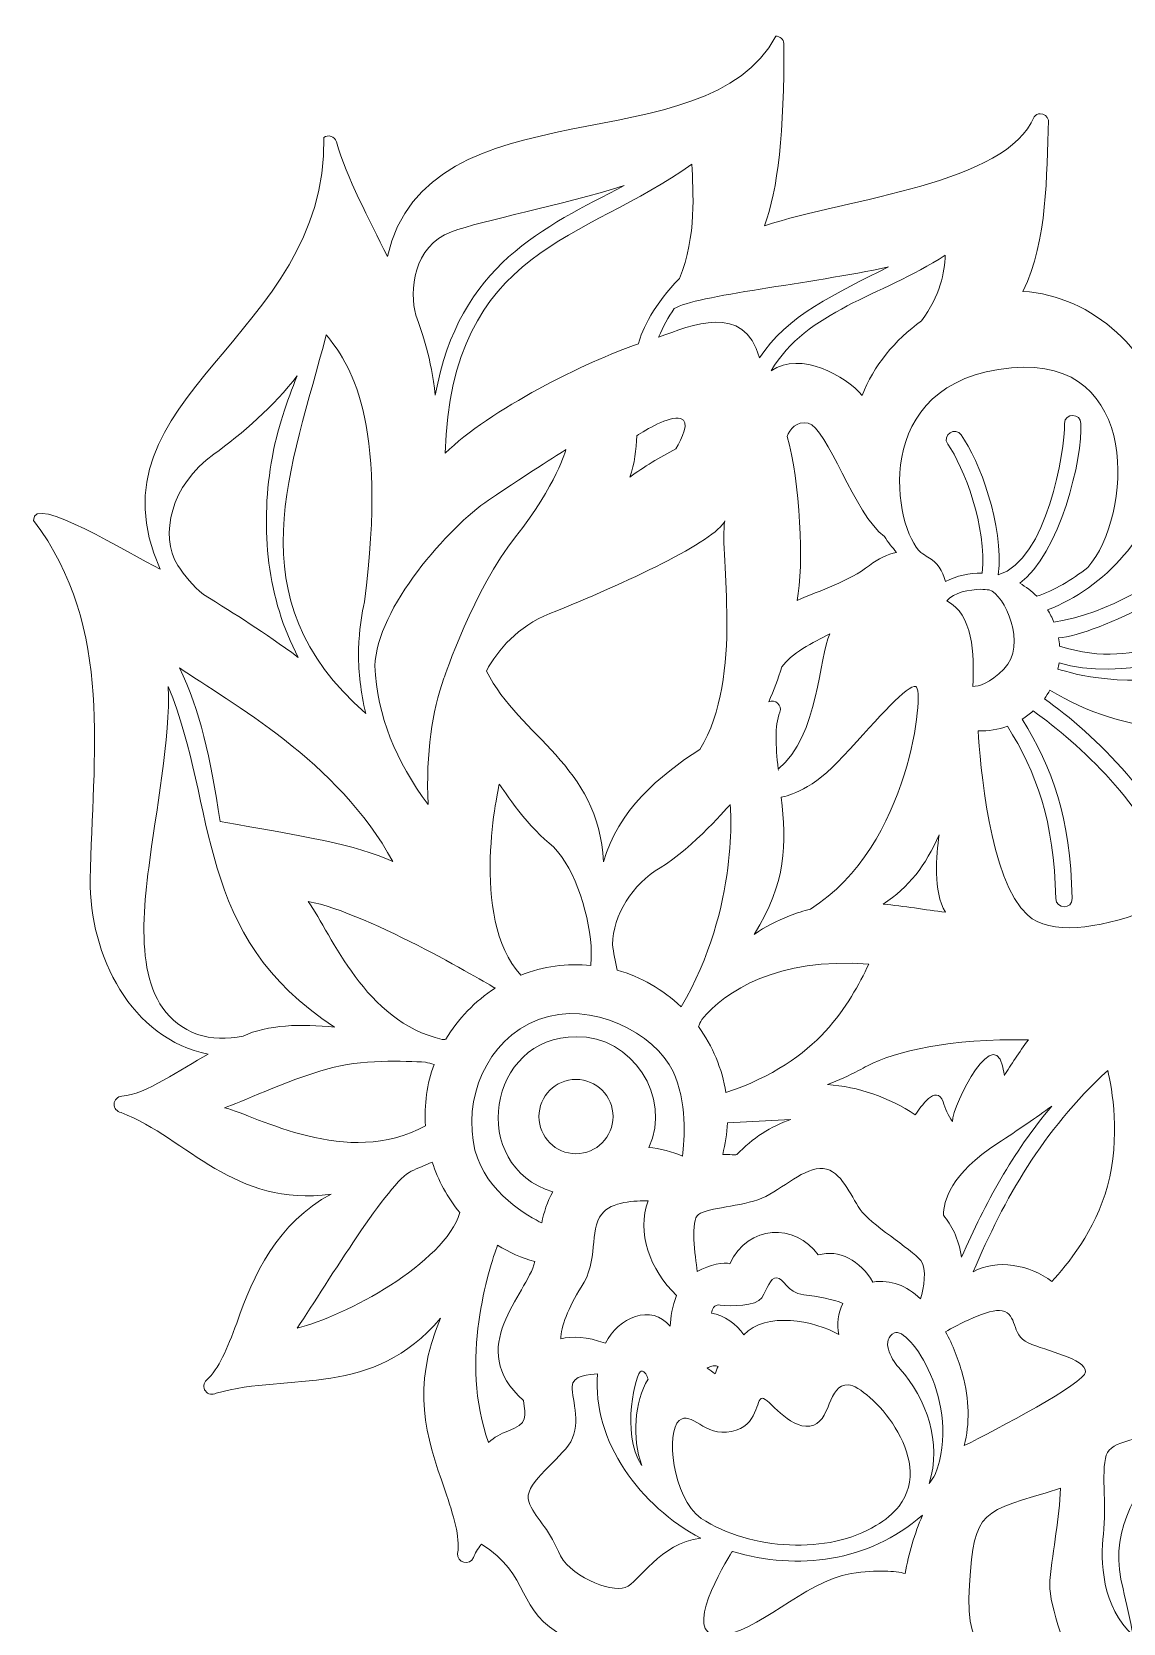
# Model space of a CAD drawing. Header units: inches. Extents: x -7.8 to 80.5, y -132.7 to -44.9.
# Drawn here: x 53.42 to 65, y -66.71 to -49.82 of the extents above; entities that cross this region are included whole.
import ezdxf

# ---------------------------------------------------------------- set-up
doc = ezdxf.new("R2010")
doc.units = ezdxf.units.IN
doc.header["$MEASUREMENT"] = 0
doc.layers.add('FloralHeart', color=7, linetype='Continuous')

msp = doc.modelspace()

# ---------------------------------------------------------------- linework, layer by layer
at = {"layer": 'FloralHeart', "lineweight": 0}
for points, knots in [([(80.436, -57.424), (80.428, -56.348), (80.096, -54.811), (79.643, -53.853), (79.615, -53.788), (79.515, -53.788), (79.486, -53.853), (79.447, -53.943), (79.543, -54.329), (79.538, -54.406), (79.319, -53.427), (78.506, -52.689), (77.645, -52.151), (77.196, -51.876), (76.974, -51.549), (76.948, -51.171), (76.944, -51.067), (76.782, -51.064), (76.775, -51.169), (76.781, -51.369), (76.817, -51.622), (76.86, -51.903), (75.924, -50.537), (74.13, -50.999), (72.761, -50.674), (72.309, -50.527), (72.519, -50.136), (72.657, -49.998), (72.701, -49.955), (72.681, -49.874), (72.622, -49.857), (72.437, -49.822), (71.405, -50.686), (71.291, -51.089), (71.181, -51.305), (71.199, -51.515), (71.198, -51.714), (71.109, -51.98), (70.996, -52.299), (70.925, -52.713), (70.684, -52.55), (70.122, -52.136), (69.947, -51.708), (69.932, -51.67), (69.891, -51.648), (69.851, -51.656), (69.669, -51.704), (69.867, -52.999), (69.876, -53.196), (68.067, -52.614), (68.3, -51.769), (68.769, -54.026), (68.398, -53.906), (67.636, -53.751), (67.45, -53.509), (67.423, -53.472), (67.371, -53.462), (67.333, -53.487), (67.294, -53.513), (67.282, -53.564), (67.305, -53.604), (67.618, -54.121), (67.734, -54.644), (68, -55.101), (67.841, -55.093), (67.392, -55.127), (67.224, -55.147), (67.062, -54.186), (66.321, -53.458), (65.461, -53.961), (65.347, -53.231), (64.683, -52.62), (63.941, -52.577), (64.204, -52.021), (64.191, -51.358), (64.21, -50.76), (64.203, -50.718), (64.163, -50.692), (64.124, -50.692), (64.1, -50.692), (64.076, -50.702), (64.059, -50.723), (63.772, -51.435), (62.092, -51.588), (61.196, -51.88), (61.34, -51.503), (61.405, -50.886), (61.403, -49.945), (61.398, -49.902), (61.361, -49.868), (61.316, -49.868), (60.591, -51.254), (57.622, -50.339), (57.193, -52.207), (56.995, -51.805), (56.765, -51.377), (56.652, -50.989), (56.637, -50.932), (56.563, -50.908), (56.517, -50.944), (56.563, -53.065), (53.953, -53.685), (54.782, -55.524), (54.46, -55.369), (53.418, -54.713), (53.437, -55.006), (54.302, -56.162), (54.057, -57.505), (54.039, -58.815), (54.026, -59.624), (54.475, -60.51), (55.291, -60.671), (54.996, -60.828), (54.63, -61.101), (54.372, -61.117), (54.328, -61.12), (54.293, -61.156), (54.292, -61.2), (54.29, -61.244), (54.322, -61.283), (54.366, -61.289), (55.075, -61.57), (55.571, -62.302), (56.596, -62.156), (56.031, -62.453), (55.763, -63.024), (55.595, -63.524), (55.487, -63.804), (55.408, -64.006), (55.273, -64.13), (55.24, -64.16), (55.235, -64.21), (55.261, -64.245), (55.288, -64.281), (55.337, -64.291), (55.375, -64.269), (56.163, -64.048), (57.04, -64.326), (57.756, -63.472), (57.445, -64.223), (57.599, -64.713), (57.804, -65.295), (57.898, -65.58), (57.965, -65.786), (57.939, -65.968), (57.923, -66.067), (58.072, -66.107), (58.106, -66.011), (58.122, -65.969), (58.15, -65.923), (58.191, -65.872), (58.715, -66.182), (58.567, -66.607), (59.076, -66.847), (59.408, -66.983), (59.72, -67.114), (60.037, -66.95), (60.041, -67.081), (60.082, -67.217), (60.155, -67.303), (59.864, -67.241), (59.686, -67.152), (59.553, -67.053), (59.467, -66.981), (59.355, -67.118), (59.443, -67.188), (59.513, -67.244), (59.588, -67.302), (59.657, -67.351), (59.873, -67.655), (60.628, -69.545), (62.738, -68.771), (62.82, -69.782), (63.557, -70.734), (64.639, -70.764), (64.154, -71.104), (64.149, -71.616), (64.359, -72.298), (64.406, -72.371), (64.488, -72.329), (64.505, -72.297), (64.64, -72.035), (65.227, -71.992), (65.467, -71.773), (65.435, -72.976), (65.64, -73.92), (66.993, -75.143), (67.054, -75.168), (67.135, -75.111), (67.11, -75.05), (66.761, -74.178), (68.18, -72.949), (67.822, -71.806), (68.063, -71.997), (68.618, -72.049), (68.739, -72.3), (68.753, -72.32), (68.776, -72.334), (68.8, -72.336), (68.831, -72.34), (68.864, -72.326), (68.881, -72.3), (69.075, -71.741), (69.05, -71.265), (68.831, -70.975), (69.291, -70.681), (69.732, -70.193), (70.231, -70.003), (70.733, -69.815), (71.265, -69.382), (71.352, -68.863), (72.481, -69.155), (73.472, -68.624), (73.96, -67.624), (74.14, -67.696), (74.322, -67.787), (74.341, -67.885), (74.349, -67.925), (74.386, -67.956), (74.427, -67.956), (75.086, -67.489), (75.362, -66.394), (74.74, -65.898), (74.86, -65.87), (76.102, -65.54), (76.019, -66.446), (76.009, -66.549), (76.12, -66.602), (76.176, -66.516), (76.38, -66.21), (76.258, -65.639), (76.002, -65.228), (77.131, -64.972), (77.888, -63.745), (78.355, -62.635), (78.82, -62.22), (78.92, -61.607), (78.659, -61.113), (80.009, -60.393), (80.461, -58.983), (80.436, -57.424)], [0, 0, 0, 0, 1, 1, 1, 2, 2, 2, 3, 3, 3, 4, 4, 4, 5, 5, 5, 6, 6, 6, 7, 7, 7, 8, 8, 8, 9, 9, 9, 10, 10, 10, 11, 11, 11, 12, 12, 12, 13, 13, 13, 14, 14, 14, 15, 15, 15, 16, 16, 16, 17, 17, 17, 18, 18, 18, 19, 19, 19, 20, 20, 20, 21, 21, 21, 22, 22, 22, 23, 23, 23, 24, 24, 24, 25, 25, 25, 26, 26, 26, 27, 27, 27, 28, 28, 28, 29, 29, 29, 30, 30, 30, 31, 31, 31, 32, 32, 32, 33, 33, 33, 34, 34, 34, 35, 35, 35, 36, 36, 36, 37, 37, 37, 38, 38, 38, 39, 39, 39, 40, 40, 40, 41, 41, 41, 42, 42, 42, 43, 43, 43, 44, 44, 44, 45, 45, 45, 46, 46, 46, 47, 47, 47, 48, 48, 48, 49, 49, 49, 50, 50, 50, 51, 51, 51, 52, 52, 52, 53, 53, 53, 54, 54, 54, 55, 55, 55, 56, 56, 56, 57, 57, 57, 58, 58, 58, 59, 59, 59, 60, 60, 60, 61, 61, 61, 62, 62, 62, 63, 63, 63, 64, 64, 64, 65, 65, 65, 66, 66, 66, 67, 67, 67, 68, 68, 68, 69, 69, 69, 70, 70, 70, 71, 71, 71, 72, 72, 72, 73, 73, 73, 74, 74, 74, 75, 75, 75, 76, 76, 76, 77, 77, 77, 78, 78, 78, 79, 79, 79, 80, 80, 80, 80]), ([(60.293, -52.439), (60.033, -52.705), (59.892, -52.984), (59.859, -53.133), (59.304, -53.318), (58.273, -53.837), (57.807, -54.293), (57.876, -52.104), (59.29, -52.045), (60.426, -51.226), (60.436, -51.516), (60.48, -51.987), (60.293, -52.439)], [0, 0, 0, 0, 1, 1, 1, 2, 2, 2, 3, 3, 3, 4, 4, 4, 4]), ([(57.873, -51.944), (58.201, -51.823), (59.043, -51.664), (59.708, -51.454), (58.857, -51.9), (57.953, -52.287), (57.702, -53.677), (57.657, -53.277), (57.567, -53.03), (57.494, -52.829), (57.429, -52.576), (57.462, -52.095), (57.873, -51.944)], [0, 0, 0, 0, 1, 1, 1, 2, 2, 2, 3, 3, 3, 4, 4, 4, 4]), ([(62.512, -52.317), (61.971, -52.59), (61.42, -52.841), (61.144, -53.283), (60.978, -52.687), (60.419, -52.941), (60.073, -53.061), (60.12, -52.95), (60.176, -52.85), (60.239, -52.759), (60.458, -52.62), (61.692, -52.496), (62.512, -52.317)], [0, 0, 0, 0, 1, 1, 1, 2, 2, 2, 3, 3, 3, 4, 4, 4, 4]), ([(62.862, -52.89), (62.581, -53.09), (62.354, -53.369), (62.235, -53.681), (62.055, -53.474), (61.587, -53.204), (61.267, -53.42), (61.646, -52.777), (62.423, -52.636), (63.116, -52.193), (63.109, -52.376), (63.065, -52.618), (62.862, -52.89)], [0, 0, 0, 0, 1, 1, 1, 2, 2, 2, 3, 3, 3, 4, 4, 4, 4]), ([(56.544, -53.037), (56.78, -53.33), (57.205, -53.912), (56.95, -55.872), (56.921, -55.998), (56.901, -56.129), (56.892, -56.268), (56.892, -56.268), (56.892, -56.268), (56.892, -56.268), (56.888, -56.32), (56.887, -56.372), (56.887, -56.427), (56.887, -56.62), (56.909, -56.827), (56.963, -57.055), (55.552, -55.83), (56.183, -54.444), (56.544, -53.037)], [0, 0, 0, 0, 1, 1, 1, 2, 2, 2, 3, 3, 3, 4, 4, 4, 5, 5, 5, 6, 6, 6, 6]), ([(64.629, -55.505), (64.459, -55.642), (64.272, -55.748), (64.088, -55.812), (64.034, -55.758), (63.973, -55.711), (63.906, -55.673), (64.327, -55.375), (64.58, -54.333), (64.555, -53.979), (64.558, -53.867), (64.382, -53.864), (64.382, -53.977), (64.385, -54.27), (64.198, -55.426), (63.679, -55.585), (63.739, -55.054), (63.476, -54.371), (63.285, -54.099), (63.224, -54.005), (63.077, -54.104), (63.142, -54.196), (63.313, -54.44), (63.561, -55.082), (63.506, -55.565), (63.37, -55.563), (63.238, -55.594), (63.118, -55.654), (63.09, -55.542), (63.026, -55.452), (62.931, -55.396), (62.907, -55.381), (62.882, -55.365), (62.858, -55.347), (62.58, -55.119), (62.273, -53.529), (63.82, -53.387), (65.21, -53.259), (65.102, -54.963), (64.629, -55.505)], [0, 0, 0, 0, 1, 1, 1, 2, 2, 2, 3, 3, 3, 4, 4, 4, 5, 5, 5, 6, 6, 6, 7, 7, 7, 8, 8, 8, 9, 9, 9, 10, 10, 10, 11, 11, 11, 12, 12, 12, 13, 13, 13, 13]), ([(55.349, -54.305), (55.65, -54.09), (55.995, -53.788), (56.234, -53.472), (56.129, -53.742), (56.023, -54.017), (55.96, -54.398), (55.843, -55.099), (55.918, -55.84), (56.246, -56.46), (55.873, -56.189), (55.597, -56.011), (55.239, -55.792), (55.13, -55.7), (55.039, -55.597), (54.967, -55.484), (54.773, -55.163), (54.893, -54.631), (55.349, -54.305)], [0, 0, 0, 0, 1, 1, 1, 2, 2, 2, 3, 3, 3, 4, 4, 4, 5, 5, 5, 6, 6, 6, 6]), ([(59.767, -54.548), (59.821, -54.406), (59.833, -54.255), (59.841, -54.108), (59.933, -54.048), (60.183, -53.895), (60.305, -53.925), (60.411, -53.952), (60.32, -54.138), (60.255, -54.249), (60.082, -54.335), (59.917, -54.438), (59.767, -54.548)], [0, 0, 0, 0, 1, 1, 1, 2, 2, 2, 3, 3, 3, 4, 4, 4, 4]), ([(61.436, -54.116), (61.467, -54.044), (61.534, -53.947), (61.661, -53.975), (61.858, -54.018), (62.157, -54.947), (62.469, -55.178), (62.51, -55.237), (62.553, -55.294), (62.599, -55.346), (62.503, -55.366), (62.405, -55.412), (62.313, -55.484), (62.091, -55.656), (61.79, -55.749), (61.543, -55.855), (61.619, -55.498), (61.572, -54.576), (61.436, -54.116)], [0, 0, 0, 0, 1, 1, 1, 2, 2, 2, 3, 3, 3, 4, 4, 4, 5, 5, 5, 6, 6, 6, 6]), ([(58.267, -54.791), (58.715, -54.49), (59.089, -54.254), (59.089, -54.254), (59.089, -54.254), (58.991, -54.628), (58.552, -55.182), (58.114, -55.734), (57.796, -56.673), (57.794, -56.68), (57.669, -57.034), (57.601, -57.47), (57.625, -58.022), (57.284, -57.562), (57.084, -57.083), (57.061, -56.551), (57.076, -55.941), (57.849, -55.071), (58.267, -54.791)], [0, 0, 0, 0, 1, 1, 1, 2, 2, 2, 3, 3, 3, 4, 4, 4, 5, 5, 5, 6, 6, 6, 6]), ([(65.462, -54.486), (65.64, -54.447), (66.085, -54.387), (66.374, -54.676), (66.743, -55.044), (66.776, -56.427), (65.84, -56.627), (65.047, -56.796), (64.471, -56.637), (64.312, -56.584), (64.317, -56.563), (64.321, -56.541), (64.324, -56.519), (64.943, -56.707), (66.02, -56.451), (65.928, -56.227), (65.783, -56.069), (65.224, -56.634), (64.329, -56.34), (64.327, -56.31), (64.323, -56.281), (64.318, -56.252), (64.723, -56.231), (66.009, -55.581), (65.816, -55.36), (65.781, -55.328), (65.726, -55.329), (65.693, -55.364), (65.444, -55.626), (64.851, -55.997), (64.269, -56.085), (64.25, -56.039), (64.228, -55.996), (64.202, -55.955), (64.8, -55.733), (65.346, -55.126), (65.462, -54.486)], [0, 0, 0, 0, 1, 1, 1, 2, 2, 2, 3, 3, 3, 4, 4, 4, 5, 5, 5, 6, 6, 6, 7, 7, 7, 8, 8, 8, 9, 9, 9, 10, 10, 10, 11, 11, 11, 12, 12, 12, 12]), ([(58.244, -56.606), (58.244, -56.606), (58.244, -56.606), (58.244, -56.605), (58.368, -56.377), (58.574, -56.135), (58.918, -55.996), (59.708, -55.679), (60.685, -55.223), (60.775, -55.011), (60.712, -55.379), (60.986, -56.66), (60.511, -57.438), (60.078, -57.712), (59.64, -58.087), (59.489, -58.63), (59.431, -57.596), (58.606, -57.312), (58.244, -56.606)], [0, 0, 0, 0, 1, 1, 1, 2, 2, 2, 3, 3, 3, 4, 4, 4, 5, 5, 5, 6, 6, 6, 6]), ([(63.133, -55.86), (63.207, -55.766), (63.373, -55.745), (63.494, -55.738), (63.524, -55.739), (63.553, -55.741), (63.581, -55.744), (63.747, -55.789), (63.992, -56.33), (63.739, -56.584), (63.586, -56.736), (63.473, -56.768), (63.407, -56.769), (63.428, -56.408), (63.408, -56.008), (63.133, -55.86)], [0, 0, 0, 0, 1, 1, 1, 2, 2, 2, 3, 3, 3, 4, 4, 4, 5, 5, 5, 5]), ([(61.889, -56.211), (61.774, -56.447), (61.776, -57.291), (61.342, -57.646), (61.315, -57.389), (61.302, -57.197), (61.36, -57.04), (61.388, -56.97), (61.308, -56.898), (61.242, -56.932), (61.295, -56.81), (61.341, -56.686), (61.382, -56.561), (61.47, -56.423), (61.717, -56.298), (61.889, -56.211)], [0, 0, 0, 0, 1, 1, 1, 2, 2, 2, 3, 3, 3, 4, 4, 4, 5, 5, 5, 5]), ([(57.25, -58.628), (56.86, -58.441), (56.301, -58.361), (55.417, -58.202), (55.314, -57.517), (55.207, -57.025), (54.985, -56.571), (55.518, -56.938), (56.676, -57.561), (57.25, -58.628)], [0, 0, 0, 0, 1, 1, 1, 2, 2, 2, 3, 3, 3, 3]), ([(55.177, -60.462), (54.527, -60.219), (54.569, -59.4), (54.659, -58.692), (54.731, -58.125), (54.894, -57.298), (54.866, -56.769), (55.398, -58.059), (55.133, -59.419), (56.633, -60.383), (56.28, -60.348), (55.919, -60.358), (55.661, -60.479), (55.488, -60.517), (55.326, -60.508), (55.177, -60.462)], [0, 0, 0, 0, 1, 1, 1, 2, 2, 2, 3, 3, 3, 4, 4, 4, 5, 5, 5, 5]), ([(61.685, -59.132), (61.612, -59.15), (61.537, -59.174), (61.463, -59.203), (61.33, -59.254), (61.204, -59.32), (61.087, -59.4), (61.435, -58.85), (61.428, -58.438), (61.374, -57.942), (61.452, -57.931), (61.706, -57.867), (62.033, -57.51), (62.428, -57.079), (62.71, -56.749), (62.804, -56.77), (62.898, -56.79), (62.75, -58.464), (61.685, -59.132)], [0, 0, 0, 0, 1, 1, 1, 2, 2, 2, 3, 3, 3, 4, 4, 4, 5, 5, 5, 6, 6, 6, 6]), ([(63.775, -57.191), (64.082, -57.68), (64.272, -58.189), (64.289, -59.02), (64.292, -59.134), (64.465, -59.135), (64.463, -59.02), (64.442, -58.145), (64.252, -57.64), (63.933, -57.115), (63.975, -57.09), (64.014, -57.061), (64.05, -57.029), (64.537, -57.378), (65.275, -58.046), (65.475, -58.772), (65.506, -58.883), (65.669, -58.837), (65.642, -58.726), (65.484, -58.054), (64.692, -57.262), (64.168, -56.9), (64.19, -56.87), (64.21, -56.839), (64.227, -56.807), (64.617, -57.051), (65.081, -57.196), (65.545, -57.214), (65.65, -57.355), (66.262, -58.2), (66.165, -58.532), (66.06, -58.895), (64.464, -59.628), (63.991, -59.197), (63.582, -58.823), (63.484, -57.568), (63.466, -57.239), (63.572, -57.243), (63.68, -57.226), (63.775, -57.191)], [0, 0, 0, 0, 1, 1, 1, 2, 2, 2, 3, 3, 3, 4, 4, 4, 5, 5, 5, 6, 6, 6, 7, 7, 7, 8, 8, 8, 9, 9, 9, 10, 10, 10, 11, 11, 11, 12, 12, 12, 13, 13, 13, 13]), ([(61.344, -57.657), (61.344, -57.658), (61.343, -57.658), (61.343, -57.658), (61.343, -57.658), (61.343, -57.658), (61.343, -57.657), (61.343, -57.657), (61.344, -57.657), (61.344, -57.657)], [0, 0, 0, 0, 1, 1, 1, 2, 2, 2, 3, 3, 3, 3]), ([(59.358, -59.525), (59.357, -59.59), (59.355, -59.658), (59.354, -59.729), (59.102, -59.704), (58.842, -59.741), (58.611, -59.832), (58.049, -59.224), (58.381, -57.804), (58.381, -57.804), (58.381, -57.804), (58.658, -58.231), (58.91, -58.431), (59.162, -58.632), (59.325, -59.14), (59.358, -59.525)], [0, 0, 0, 0, 1, 1, 1, 2, 2, 2, 3, 3, 3, 4, 4, 4, 5, 5, 5, 5]), ([(60.089, -58.692), (60.441, -58.48), (60.832, -58.022), (60.832, -58.022), (60.832, -58.022), (60.939, -59.105), (60.311, -60.169), (60.118, -59.983), (59.885, -59.851), (59.633, -59.78), (59.611, -59.685), (59.595, -59.594), (59.583, -59.506), (59.587, -59.195), (59.796, -58.868), (60.089, -58.692)], [0, 0, 0, 0, 1, 1, 1, 2, 2, 2, 3, 3, 3, 4, 4, 4, 5, 5, 5, 5]), ([(63.051, -58.345), (63.019, -58.558), (62.984, -58.946), (63.118, -59.164), (62.906, -59.142), (62.678, -59.096), (62.456, -59.08), (62.73, -58.899), (62.907, -58.67), (63.051, -58.345)], [0, 0, 0, 0, 1, 1, 1, 2, 2, 2, 3, 3, 3, 3]), ([(57.813, -60.513), (57.8, -60.514), (57.787, -60.514), (57.774, -60.514), (56.956, -60.327), (56.605, -59.412), (56.353, -59.05), (57.005, -59.172), (58.338, -59.971), (58.338, -59.971), (58.126, -60.105), (57.94, -60.298), (57.813, -60.513)], [0, 0, 0, 0, 1, 1, 1, 2, 2, 2, 3, 3, 3, 4, 4, 4, 4]), ([(60.786, -61.079), (60.747, -60.825), (60.647, -60.586), (60.495, -60.379), (60.505, -60.357), (60.517, -60.331), (60.532, -60.302), (60.781, -60.001), (61.328, -59.645), (62.305, -59.715), (62.093, -60.137), (61.788, -60.743), (60.786, -61.079)], [0, 0, 0, 0, 1, 1, 1, 2, 2, 2, 3, 3, 3, 4, 4, 4, 4]), ([(58.798, -60.304), (59.361, -60.09), (60.033, -60.451), (60.226, -60.855), (60.375, -61.167), (60.348, -61.58), (60.327, -61.753), (60.23, -61.711), (60.078, -61.667), (59.97, -61.663), (60.216, -61.126), (59.792, -60.474), (59.199, -60.487), (58.251, -60.478), (58.045, -61.861), (58.95, -62.131), (58.888, -62.237), (58.855, -62.349), (58.832, -62.462), (58.71, -62.403), (58.236, -62.146), (58.123, -61.688), (57.993, -61.162), (58.235, -60.518), (58.798, -60.304)], [0, 0, 0, 0, 1, 1, 1, 2, 2, 2, 3, 3, 3, 4, 4, 4, 5, 5, 5, 6, 6, 6, 7, 7, 7, 8, 8, 8, 8]), ([(62.796, -61.315), (62.516, -61.127), (62.189, -61.015), (61.866, -60.994), (61.986, -60.947), (62.096, -60.897), (62.194, -60.845), (62.194, -60.845), (62.194, -60.845), (62.194, -60.845), (62.194, -60.845), (62.195, -60.845), (62.195, -60.845), (62.227, -60.828), (62.259, -60.81), (62.289, -60.793), (62.587, -60.645), (63.162, -60.498), (63.998, -60.52), (63.9, -60.648), (63.812, -60.785), (63.744, -60.899), (63.665, -60.244), (63.19, -61.223), (63.192, -61.386), (63.15, -61.323), (63.11, -61.247), (63.095, -61.175), (63.013, -60.988), (62.858, -61.23), (62.796, -61.315)], [0, 0, 0, 0, 1, 1, 1, 2, 2, 2, 3, 3, 3, 4, 4, 4, 5, 5, 5, 6, 6, 6, 7, 7, 7, 8, 8, 8, 9, 9, 9, 10, 10, 10, 10]), ([(55.465, -61.239), (55.62, -61.189), (56.109, -60.956), (56.562, -60.825), (56.902, -60.727), (57.381, -60.742), (57.598, -60.756), (57.627, -60.764), (57.657, -60.771), (57.688, -60.78), (57.614, -60.983), (57.582, -61.21), (57.596, -61.431), (56.768, -61.888), (55.808, -61.326), (55.465, -61.239)], [0, 0, 0, 0, 1, 1, 1, 2, 2, 2, 3, 3, 3, 4, 4, 4, 5, 5, 5, 5]), ([(58.802, -61.333), (58.802, -61.116), (58.978, -60.939), (59.195, -60.939), (59.412, -60.939), (59.589, -61.116), (59.589, -61.333), (59.589, -61.55), (59.412, -61.727), (59.195, -61.727), (58.978, -61.727), (58.802, -61.55), (58.802, -61.333)], [0, 0, 0, 0, 1, 1, 1, 2, 2, 2, 3, 3, 3, 4, 4, 4, 4]), ([(64.841, -60.843), (64.886, -61.035), (64.98, -61.549), (64.838, -62.071), (64.71, -62.543), (64.408, -62.911), (64.247, -63.082), (64.021, -62.908), (63.66, -62.838), (63.411, -62.982), (63.75, -62.196), (64.137, -61.494), (64.841, -60.843)], [0, 0, 0, 0, 1, 1, 1, 2, 2, 2, 3, 3, 3, 4, 4, 4, 4]), ([(63.674, -61.615), (63.891, -61.475), (64.084, -61.341), (64.246, -61.222), (63.824, -61.724), (63.547, -62.243), (63.287, -62.825), (63.257, -62.621), (63.182, -62.484), (63.096, -62.38), (63.096, -62.237), (63.168, -61.941), (63.674, -61.615)], [0, 0, 0, 0, 1, 1, 1, 2, 2, 2, 3, 3, 3, 4, 4, 4, 4]), ([(60.753, -61.734), (60.781, -61.625), (60.798, -61.513), (60.803, -61.4), (60.803, -61.4), (61.477, -61.365), (61.477, -61.365), (61.269, -61.434), (61.067, -61.563), (60.902, -61.737), (60.884, -61.74), (60.772, -61.734), (60.753, -61.734)], [0, 0, 0, 0, 1, 1, 1, 2, 2, 2, 3, 3, 3, 4, 4, 4, 4]), ([(56.235, -63.578), (56.568, -63.078), (57.208, -62.021), (57.447, -61.912), (57.517, -61.881), (57.591, -61.849), (57.669, -61.816), (57.731, -62.01), (57.831, -62.194), (57.962, -62.352), (57.801, -62.89), (56.739, -63.455), (56.235, -63.578)], [0, 0, 0, 0, 1, 1, 1, 2, 2, 2, 3, 3, 3, 4, 4, 4, 4]), ([(61.768, -62.802), (61.522, -62.463), (61.022, -62.475), (60.829, -62.895), (60.774, -62.872), (60.611, -62.905), (60.483, -62.976), (60.459, -62.815), (60.41, -62.432), (60.495, -62.372), (60.603, -62.296), (60.946, -62.291), (61.168, -62.199), (61.391, -62.106), (61.624, -61.862), (61.82, -61.884), (62.015, -61.906), (62.107, -62.166), (62.211, -62.318), (62.314, -62.47), (62.753, -62.736), (62.855, -62.862), (62.927, -62.95), (62.885, -63.154), (62.854, -63.268), (62.7, -63.124), (62.541, -63.062), (62.348, -63.089), (62.216, -62.864), (61.985, -62.737), (61.768, -62.802)], [0, 0, 0, 0, 1, 1, 1, 2, 2, 2, 3, 3, 3, 4, 4, 4, 5, 5, 5, 6, 6, 6, 7, 7, 7, 8, 8, 8, 9, 9, 9, 10, 10, 10, 10]), ([(59.508, -63.739), (59.311, -63.666), (59.155, -63.661), (59.033, -63.693), (59.038, -63.569), (59.11, -63.361), (59.252, -63.143), (59.437, -62.861), (59.333, -62.546), (59.469, -62.367), (59.569, -62.235), (59.832, -62.224), (59.963, -62.227), (59.834, -62.561), (59.979, -62.958), (60.263, -63.233), (60.218, -63.343), (60.201, -63.464), (60.196, -63.559), (59.998, -63.313), (59.643, -63.467), (59.508, -63.739)], [0, 0, 0, 0, 1, 1, 1, 2, 2, 2, 3, 3, 3, 4, 4, 4, 5, 5, 5, 6, 6, 6, 7, 7, 7, 7]), ([(58.472, -64.67), (58.396, -64.697), (58.328, -64.738), (58.268, -64.79), (57.948, -63.935), (58.278, -62.929), (58.362, -62.698), (58.486, -62.774), (58.619, -62.833), (58.759, -62.872), (58.674, -63.224), (58.006, -63.785), (58.638, -64.347), (58.661, -64.511), (58.69, -64.595), (58.472, -64.67)], [0, 0, 0, 0, 1, 1, 1, 2, 2, 2, 3, 3, 3, 4, 4, 4, 5, 5, 5, 5]), ([(61.986, -63.647), (61.733, -63.496), (61.205, -63.399), (60.978, -63.648), (60.901, -63.539), (60.77, -63.44), (60.633, -63.419), (60.639, -63.379), (60.658, -63.324), (60.727, -63.333), (60.833, -63.347), (61.111, -63.349), (61.168, -63.255), (61.225, -63.16), (61.254, -63.044), (61.328, -63.044), (61.401, -63.044), (61.432, -63.202), (61.613, -63.224), (61.76, -63.242), (61.934, -63.274), (62.028, -63.316), (61.977, -63.419), (61.96, -63.542), (61.986, -63.647)], [0, 0, 0, 0, 1, 1, 1, 2, 2, 2, 3, 3, 3, 4, 4, 4, 5, 5, 5, 6, 6, 6, 7, 7, 7, 8, 8, 8, 8]), ([(63.299, -64.069), (63.257, -63.91), (63.195, -63.755), (63.119, -63.617), (63.237, -63.55), (63.581, -63.364), (63.72, -63.394), (63.888, -63.431), (63.807, -63.646), (63.997, -63.734), (64.187, -63.822), (64.605, -63.9), (64.605, -64.043), (64.605, -64.161), (63.642, -64.66), (63.318, -64.825), (63.377, -64.589), (63.371, -64.342), (63.299, -64.069)], [0, 0, 0, 0, 1, 1, 1, 2, 2, 2, 3, 3, 3, 4, 4, 4, 5, 5, 5, 6, 6, 6, 6]), ([(63.008, -65.133), (62.989, -65.165), (62.968, -65.196), (62.945, -65.227), (63.081, -64.796), (62.917, -64.326), (62.634, -64.01), (62.633, -64.01), (62.633, -64.009), (62.633, -64.009), (62.628, -64.004), (62.623, -63.998), (62.618, -63.993), (62.538, -63.9), (62.43, -63.7), (62.576, -63.628), (62.728, -63.553), (63.302, -64.378), (63.008, -65.133)], [0, 0, 0, 0, 1, 1, 1, 2, 2, 2, 3, 3, 3, 4, 4, 4, 5, 5, 5, 6, 6, 6, 6]), ([(60.703, -63.984), (60.691, -64.01), (60.68, -64.037), (60.672, -64.064), (60.643, -64.041), (60.615, -64.021), (60.588, -64.004), (60.614, -63.985), (60.654, -63.969), (60.703, -63.984)], [0, 0, 0, 0, 1, 1, 1, 2, 2, 2, 3, 3, 3, 3]), ([(59.719, -66.33), (59.561, -66.39), (59.105, -66.2), (59.008, -65.95), (58.91, -65.7), (58.753, -65.586), (58.693, -65.418), (58.633, -65.25), (58.97, -65.016), (59.116, -64.821), (59.263, -64.625), (59.154, -64.343), (59.154, -64.196), (59.154, -64.08), (59.345, -64.065), (59.424, -64.064), (59.365, -64.778), (59.882, -65.472), (60.52, -65.808), (60.081, -65.859), (59.867, -66.274), (59.719, -66.33)], [0, 0, 0, 0, 1, 1, 1, 2, 2, 2, 3, 3, 3, 4, 4, 4, 5, 5, 5, 6, 6, 6, 7, 7, 7, 7]), ([(59.894, -65.036), (59.891, -65.032), (59.889, -65.028), (59.886, -65.025), (59.672, -64.703), (59.83, -64.034), (59.889, -64.034), (59.929, -64.034), (59.95, -64.085), (59.96, -64.121), (59.815, -64.358), (59.787, -64.746), (59.894, -65.036)], [0, 0, 0, 0, 1, 1, 1, 2, 2, 2, 3, 3, 3, 4, 4, 4, 4]), ([(60.289, -64.56), (60.423, -64.448), (60.557, -64.734), (60.846, -64.676), (61.136, -64.618), (61.103, -64.321), (61.172, -64.321), (61.241, -64.321), (61.451, -64.647), (61.679, -64.618), (61.907, -64.589), (61.863, -64.166), (62.088, -64.18), (62.297, -64.194), (63.025, -64.951), (62.625, -65.467), (62.562, -65.547), (62.48, -65.616), (62.38, -65.673), (61.879, -65.982), (61.051, -65.938), (60.525, -65.597), (60.209, -65.371), (60.155, -64.672), (60.289, -64.56)], [0, 0, 0, 0, 1, 1, 1, 2, 2, 2, 3, 3, 3, 4, 4, 4, 5, 5, 5, 6, 6, 6, 7, 7, 7, 8, 8, 8, 8]), ([(65.003, -66.343), (65.038, -66.494), (65.077, -66.671), (65.111, -66.837), (64.778, -66.546), (64.759, -66.04), (64.795, -65.764), (64.832, -65.469), (64.762, -65.038), (64.838, -64.897), (64.914, -64.756), (65.283, -64.761), (65.458, -64.614), (65.632, -64.468), (66.027, -64.225), (66.157, -64.225), (66.26, -64.225), (66.391, -64.376), (66.439, -64.437), (66.1, -64.529), (65.761, -64.708), (65.492, -64.948), (65.094, -65.304), (64.853, -65.796), (65.003, -66.343)], [0, 0, 0, 0, 1, 1, 1, 2, 2, 2, 3, 3, 3, 4, 4, 4, 5, 5, 5, 6, 6, 6, 7, 7, 7, 8, 8, 8, 8]), ([(63.372, -66.302), (63.431, -65.484), (63.481, -65.545), (64.34, -65.278), (64.326, -65.6), (64.261, -65.908), (64.227, -66.257), (64.205, -66.451), (64.356, -66.951), (64.585, -67.337), (64.51, -67.21), (64.215, -67.063), (63.958, -67.09), (63.698, -67.117), (63.313, -67.136), (63.372, -66.302)], [0, 0, 0, 0, 1, 1, 1, 2, 2, 2, 3, 3, 3, 4, 4, 4, 5, 5, 5, 5]), ([(60.85, -65.952), (60.852, -65.951), (60.855, -65.95), (60.857, -65.949), (61.556, -66.152), (62.291, -66.064), (62.874, -65.564), (62.79, -65.759), (62.728, -65.971), (62.69, -66.182), (62.583, -66.157), (62.401, -66.138), (62.118, -66.183), (61.605, -66.264), (61.117, -66.835), (60.701, -66.835), (60.321, -66.835), (60.772, -66.079), (60.85, -65.952)], [0, 0, 0, 0, 1, 1, 1, 2, 2, 2, 3, 3, 3, 4, 4, 4, 5, 5, 5, 6, 6, 6, 6])]:
    msp.add_open_spline(points, degree=3, knots=knots, dxfattribs=at)

doc.saveas('drawing.dxf')
